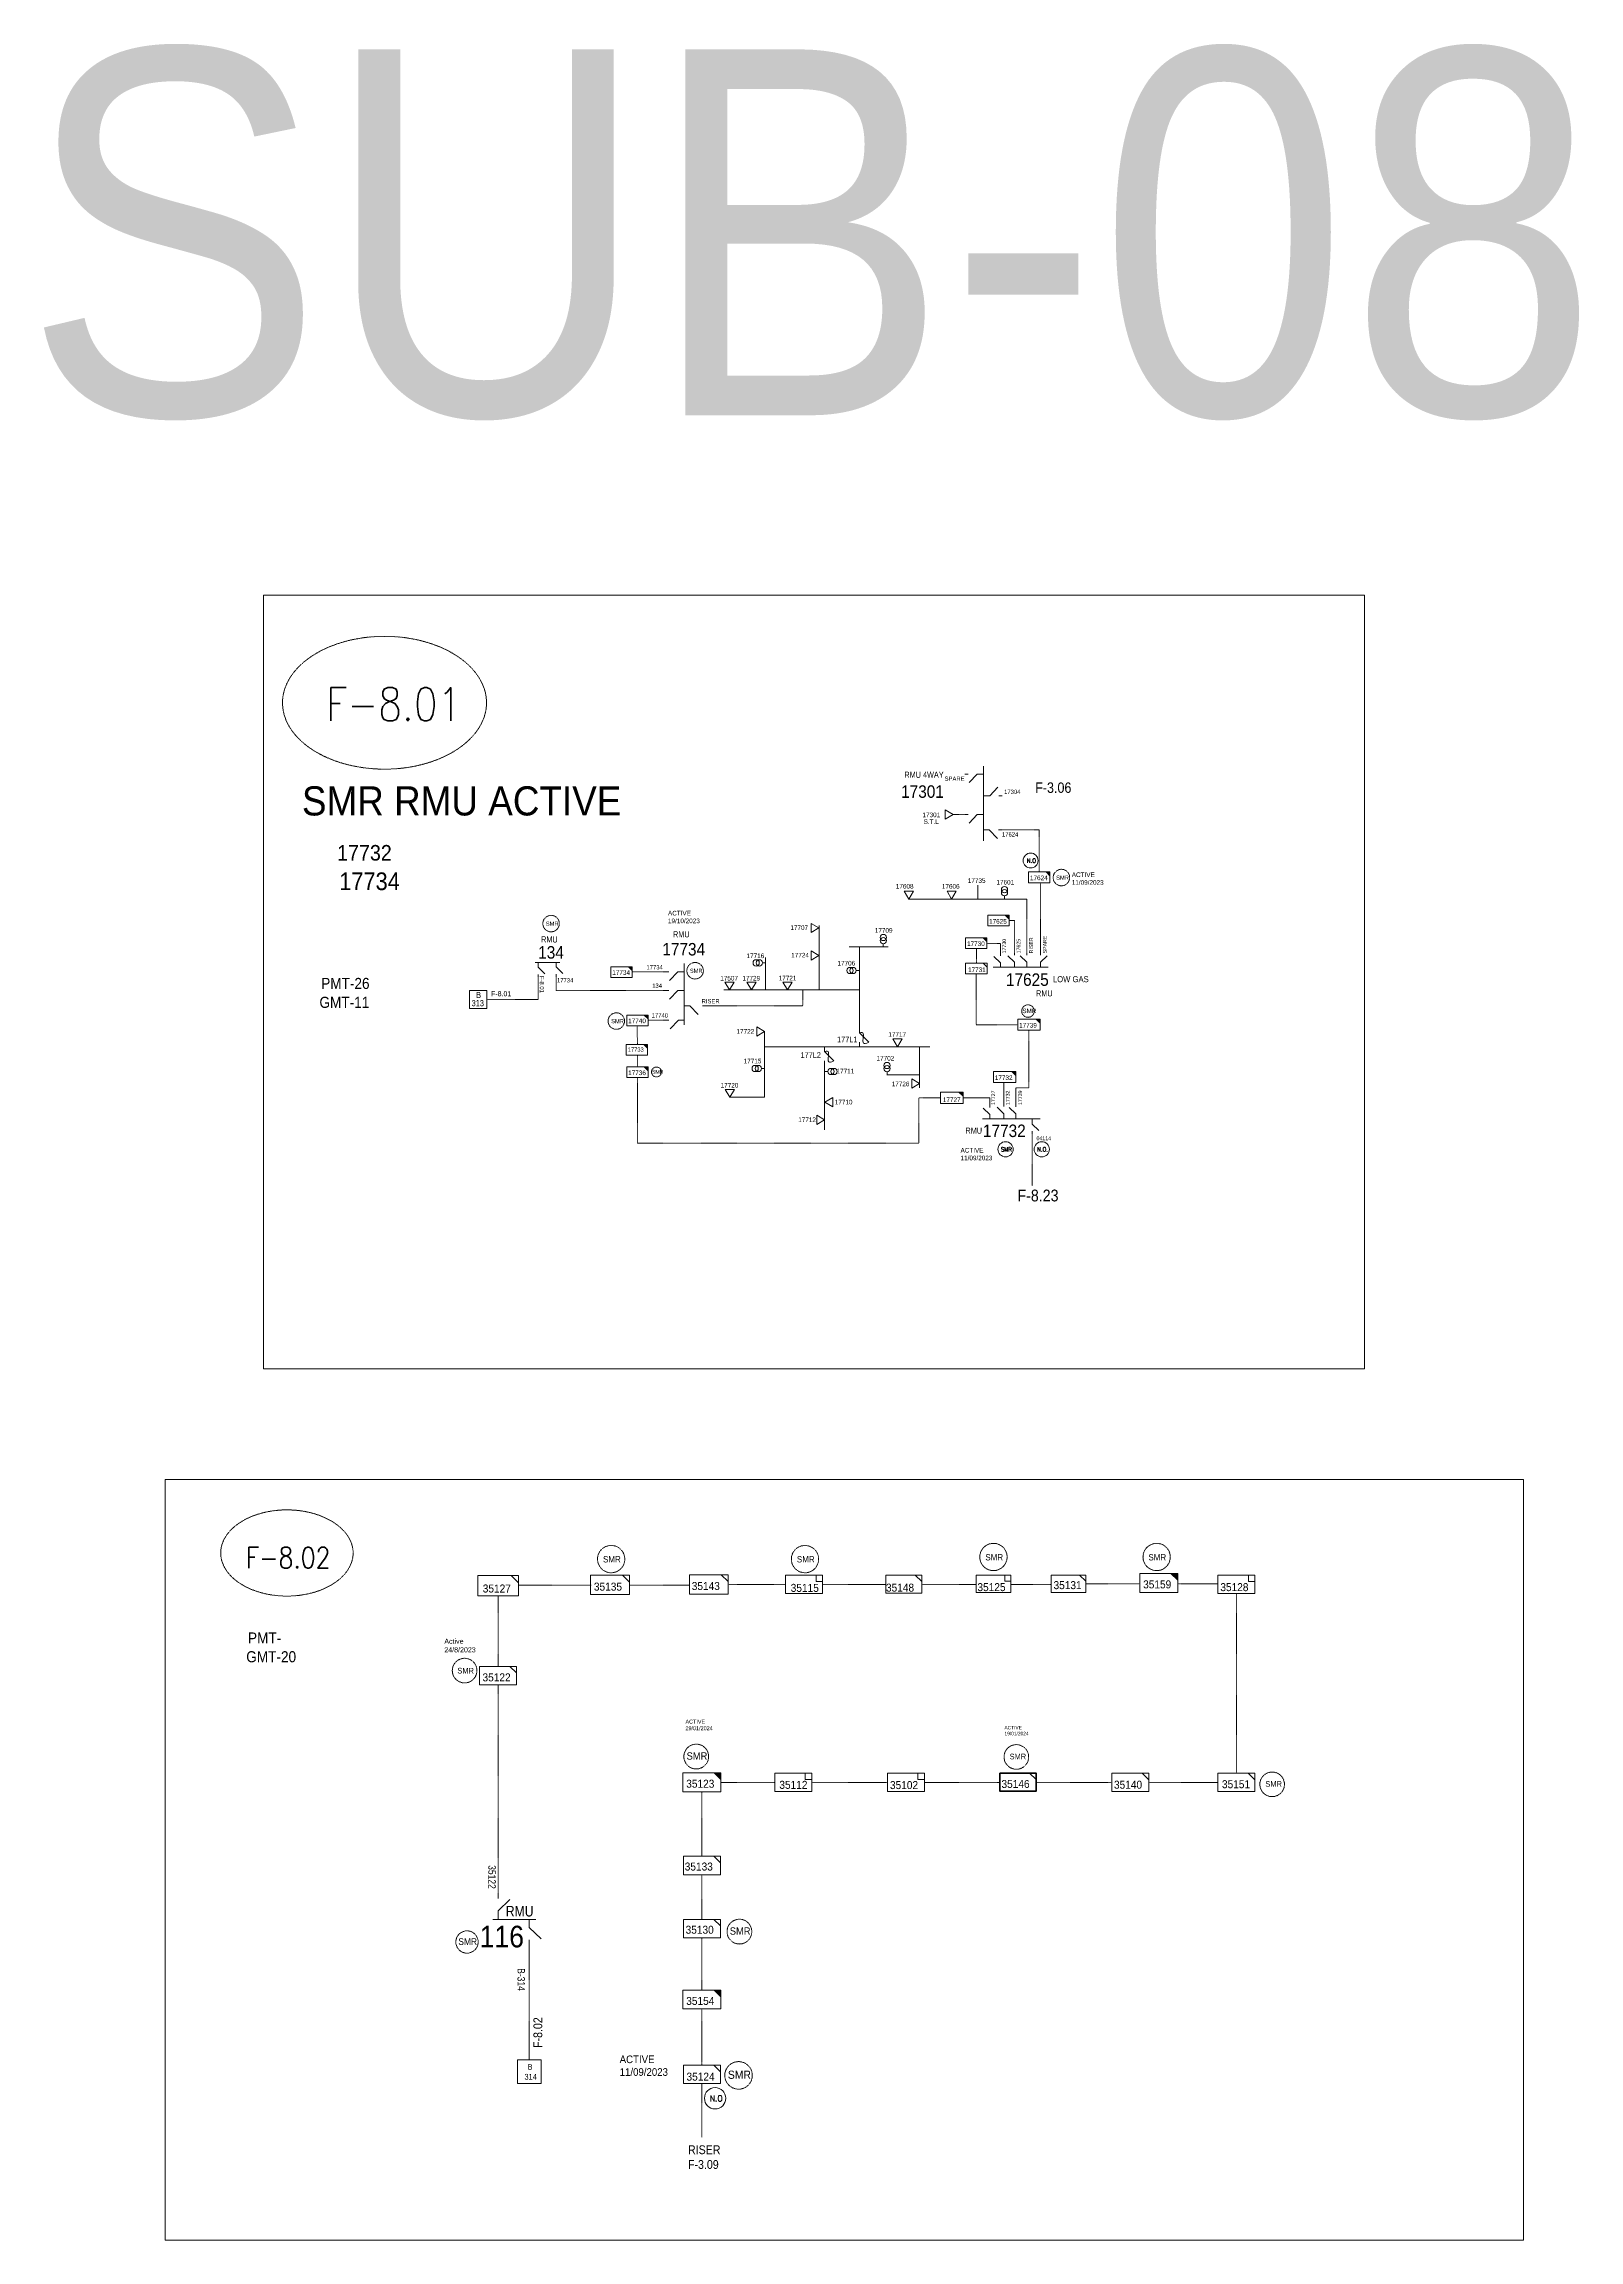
# Model space of a CAD drawing. Header units: metres. Extents: x 65984 to 144644, y -19036 to 23726.
# Drawn here: x 96011 to 97238, y 14225 to 15980 of the extents above; entities that cross this region are included whole.
import ezdxf
from ezdxf.enums import TextEntityAlignment as Align

# ---------------------------------------------------------------- set-up
doc = ezdxf.new("R2010")
doc.units = ezdxf.units.M
doc.header["$MEASUREMENT"] = 0
doc.linetypes.add('DGN Style 2', pattern=[0.023128, 0, -0.023128])
doc.linetypes.add('DGN Style 3', pattern=[0.013877, 0, -0.013877])
doc.layers.get('0').update_dxf_attribs({"color": 95, "lineweight": 40})
for name, color, linetype, lineweight in [('d_eos', 111, 'Continuous', 40), ('d_eos no', 121, 'Continuous', 40), ('d_fco', 5, 'Continuous', 40), ('d_fco text', 95, 'Continuous', 40), ('d_oh branch', 94, 'Continuous', 40), ('d_switch', 95, 'Continuous', 40), ('d_tf', 1, 'Continuous', 40), ('d_tf no', 6, 'Continuous', 40), ('d_tf_200', 1, 'Continuous', 40), ('d_ug cable', 95, 'Continuous', 40), ('FDR  1  05', 172, 'Continuous', 40), ('fedr no', 95, 'Continuous', 40), ('GRID STATION  04', 7, 'Continuous', 40), ('Level 37', 7, 'Continuous', 0), ('O H MAIN FEEDER', 4, 'Continuous', 100), ('SW N O', 114, 'Continuous', 30)]:
    doc.layers.add(name, color=color, linetype=linetype, lineweight=lineweight)
doc.styles.add('NASKHF', font='naskhf.shx', dxfattribs={"height": 8})
doc.styles.add('Style-Arial', font='arial.ttf')
doc.styles.add('Style-ENGINEERING', font='ENGINEERING.shx')
doc.styles.add('Style-msdefault', font='msdefault.shx')
doc.styles.add('Style-STANDARD', font='STANDARD.shx')

# ---------------------------------------------------------------- blocks, each defined once
blk = doc.blocks.new('TF_8')
at = {"color": 0, "linetype": 'ByBlock', "lineweight": -2}
blk.add_line((6.3, 4.95), (9.9, 1.35), dxfattribs=at)
blk.add_3dface([(-10.1, 4.95), (9.9, 4.95), (9.9, -5.05), (-10.1, -5.05)], dxfattribs=at)
blk = doc.blocks.new('exist.us-1000kva')
at = {"color": 0, "linetype": 'ByBlock', "lineweight": -2, "flags": 128}
blk.add_lwpolyline([(40, 12.9), (32.8, 20), (40, 20)], close=True, dxfattribs=at)
at = {"color": 0, "linetype": 'ByBlock', "lineweight": -2, "extrusion": (0, 0, -1)}
blk.add_solid([(-40, 12.9), (-32.8, 20), (-40, 20)], dxfattribs=at)
at = {"color": 0, "linetype": 'ByBlock', "lineweight": -2, "xscale": 2, "yscale": 2}
blk.add_blockref('TF_8', (20.2, 10.1), dxfattribs=at)
blk = doc.blocks.new('TFU_118')
at = {"layer": 'd_tf_200', "color": 94, "linetype": 'Continuous', "lineweight": 13}
blk.add_line((0, 10), (0, 0), dxfattribs=at)
at = {"layer": 'd_tf_200', "color": 94, "linetype": 'Continuous', "lineweight": 13, "extrusion": (0, 0, -1)}
for centre in [(0, 30), (0, 20)]:
    blk.add_circle(centre, 10, dxfattribs=at)
blk = doc.blocks.new('*U1012')
at = {"layer": 'd_fco', "color": 7, "linetype": 'Continuous', "lineweight": 13}
blk.add_line((-4.6, 4.2), (-10.1, 4.2), dxfattribs=at)
at = {"layer": 'd_fco', "color": 7, "linetype": 'Continuous', "lineweight": 13, "flags": 128}
blk.add_lwpolyline([(13, 4.2), (7.1, 4.2), (-4.4, -7.3)], dxfattribs=at)
at = {"layer": 'd_fco', "color": 7, "linetype": 'Continuous', "lineweight": 13}
blk.add_open_spline([(-4.4, -7.3), (-13, 7.7), (11.6, -7.7), (7.1, 4.2)], degree=3, dxfattribs=at)
blk = doc.blocks.new('TF3')
at = {"color": 0, "linetype": 'ByBlock', "lineweight": -2}
for p, q in [((11.3, 9), (18.3, 9)), ((18.3, 9), (18.3, 2))]:
    blk.add_line(p, q, dxfattribs=at)
at = {"color": 0, "linetype": 'ByBlock', "lineweight": -2, "flags": 128}
blk.add_lwpolyline([(18.3, 2), (11.3, 2), (11.3, 9)], dxfattribs=at)
at = {"color": 0, "linetype": 'ByBlock', "lineweight": -2}
blk.add_3dface([(-21.7, 9), (18.3, 9), (18.3, -11), (-21.7, -11)], dxfattribs=at)
blk = doc.blocks.new('*U1116')
at = {"layer": 'd_eos', "color": 2, "linetype": 'Continuous', "lineweight": 13, "ltscale": 0.542324}
for p, q in [((-10.9, 12), (-10.9, 14.8)), ((-10.9, 4.8), (-4.1, 11.4)), ((-10.9, 0.2), (-10.9, 4.8)), ((-13.9, -0.2), (10.9, -0.2)), ((7.1, -0.2), (7.1, -4.7)), ((7.1, -4.7), (13.9, -11.4)), ((7.1, -12), (7.1, -14.8))]:
    blk.add_line(p, q, dxfattribs=at)
at = {"layer": 'd_ug cable', "color": 2, "linetype": 'DGN Style 2', "lineweight": 13, "extrusion": (0, 0, -1), "flags": 128}
blk.add_lwpolyline([(-7.1, -14.8), (-7.1, -14.8)], close=True, dxfattribs=at)
blk = doc.blocks.new('TRA1_1005')
at = {"layer": 'd_tf', "color": 94, "linetype": 'Continuous', "lineweight": 13, "ltscale": 0.000236361, "extrusion": (0, 0, -1), "flags": 128}
blk.add_lwpolyline([(-10, -17), (0, 0), (10, -17)], close=True, dxfattribs=at)
blk = doc.blocks.new('TRA1_1004')
at = {"layer": 'd_tf', "color": 94, "linetype": 'Continuous', "lineweight": 13, "ltscale": 0.000236361, "xscale": 1.000046566207833, "yscale": 1.000046566207833, "zscale": 1.000046566207833, "rotation": 180}
blk.add_blockref('TRA1_1005', (0, 0), dxfattribs=at)
blk = doc.blocks.new('TRA1_1007')
at = {"layer": 'd_tf', "color": 94, "linetype": 'Continuous', "lineweight": 13, "ltscale": 0.000236265, "flags": 128}
blk.add_lwpolyline([(10, -17), (0, 0), (-10, -17)], close=True, dxfattribs=at)
blk = doc.blocks.new('TRA1_1006')
at = {"layer": 'd_tf', "color": 94, "linetype": 'Continuous', "lineweight": 13, "ltscale": 0.000236265, "xscale": 1.000046566207834, "yscale": 1.000046566207834, "zscale": 1.000046566207834, "rotation": 180}
blk.add_blockref('TRA1_1007', (0, 0), dxfattribs=at)
blk = doc.blocks.new('*U3738')
at = {"layer": 'SW N O', "color": 100, "lineweight": 13, "ltscale": 0.426762}
blk.add_circle((0, 0), 16.8, dxfattribs=at)
at = {"layer": 'SW N O', "color": 100, "lineweight": 13, "style": 'Style-STANDARD'}
blk.add_text('N.O.', height=9.6, dxfattribs=at).set_placement((1.7, -0.2), align=Align.MIDDLE_CENTER)
blk = doc.blocks.new('*U3739')
at = {"layer": 'SW N O', "color": 1, "lineweight": 13, "ltscale": 0.426762}
blk.add_circle((0, 0), 16.8, dxfattribs=at)
at = {"layer": 'SW N O', "color": 1, "lineweight": 13, "style": 'Style-STANDARD'}
blk.add_text('N.O', height=9.6, dxfattribs=at).set_placement((1.7, -0.2), align=Align.MIDDLE_CENTER)
blk = doc.blocks.new('*U3789')
at = {"layer": 'SW N O', "color": 2, "lineweight": 13, "ltscale": 0.426762}
blk.add_circle((0, 0), 16.8, dxfattribs=at)
at = {"layer": 'SW N O', "color": 240, "lineweight": 13, "style": 'Style-STANDARD'}
blk.add_text('SMR', height=9.6, dxfattribs=at).set_placement((1.7, -0.2), align=Align.MIDDLE_CENTER)
blk = doc.blocks.new('*U4166')
at = {"layer": 'SW N O', "color": 3, "lineweight": 13, "ltscale": 0.426762}
blk.add_circle((0, 0), 16.8, dxfattribs=at)
at = {"layer": 'SW N O', "color": 3, "lineweight": 13, "style": 'Style-STANDARD'}
blk.add_text('N.O', height=9.6, dxfattribs=at).set_placement((1.7, -0.2), align=Align.MIDDLE_CENTER)

msp = doc.modelspace()

# ---------------------------------------------------------------- linework, layer by layer
at = {"layer": 'd_eos', "color": 7, "linetype": 'Continuous', "lineweight": 13, "ltscale": 0.625574}
for p, q in [((96749.4, 15396.8), (96746.7, 15396.8)), ((96756.7, 15396.8), (96750.1, 15390)), ((96761.3, 15396.8), (96756.7, 15396.8)), ((96761.7, 15403), (96761.7, 15343.4)), ((96762, 15379.4), (96766.6, 15379.4)), ((96766.6, 15379.4), (96773.2, 15386.2)), ((96773.9, 15379.4), (96776.6, 15379.4)), ((96749.4, 15364.5), (96746.7, 15364.5)), ((96756.7, 15364.5), (96750.1, 15357.6)), ((96761.3, 15364.5), (96756.7, 15364.5)), ((96761.7, 15352.2), (96766.2, 15352.2)), ((96766.2, 15352.2), (96772.9, 15345.3)), ((96773.5, 15352.2), (96776.3, 15352.2))]:
    msp.add_line(p, q, dxfattribs=at)
at = {"layer": 'd_eos', "color": 7, "linetype": 'Continuous', "lineweight": 13, "ltscale": 0.413012}
for p, q in [((96775.3, 15251.5), (96775.3, 15253.7)), ((96796.2, 15252.1), (96796.2, 15254.2)), ((96775.3, 15245.9), (96770, 15251.1)), ((96775.3, 15242.4), (96775.3, 15245.9)), ((96796.2, 15246.4), (96790.9, 15251.6)), ((96796.2, 15242.9), (96796.2, 15246.4))]:
    msp.add_line(p, q, dxfattribs=at)
at = {"layer": 'd_eos', "color": 7, "linetype": 'Continuous', "lineweight": 13, "ltscale": 0.534681}
for p, q in [((96786.5, 15252.1), (96786.5, 15254.2)), ((96807.1, 15252.1), (96807.1, 15254.2)), ((96786.5, 15246.5), (96781.2, 15251.6)), ((96786.5, 15243), (96786.5, 15246.5)), ((96807.1, 15246.5), (96812.4, 15251.6)), ((96807.1, 15243), (96807.1, 15246.5))]:
    msp.add_line(p, q, dxfattribs=at)
at = {"layer": 'd_eos', "color": 2, "linetype": 'Continuous', "lineweight": 13, "ltscale": 0.542324}
for p, q in [((96403.3, 15246.3), (96423.2, 15246.3)), ((96405.7, 15246.1), (96405.7, 15242.4)), ((96405.7, 15242.4), (96411.2, 15237.1)), ((96420.2, 15246.3), (96420.2, 15242.7)), ((96420.2, 15242.7), (96425.6, 15237.4))]:
    msp.add_line(p, q, dxfattribs=at)
at = {"layer": 'd_eos', "color": 7, "linetype": 'Continuous', "lineweight": 13, "ltscale": 0.542324}
for p, q in [((96405.7, 15236.6), (96405.7, 15234.4)), ((96420.2, 15236.9), (96420.2, 15234.6))]:
    msp.add_line(p, q, dxfattribs=at)
at = {"layer": 'd_eos', "color": 94, "linetype": 'Continuous', "lineweight": 13, "ltscale": 0.625574}
for p, q in [((96510.2, 15238.8), (96507.4, 15238.8)), ((96510.2, 15223.9), (96507.4, 15223.9)), ((96510.2, 15200), (96507.4, 15200))]:
    msp.add_line(p, q, dxfattribs=at)
at = {"layer": 'd_eos', "color": 121, "linetype": 'Continuous', "lineweight": 13, "ltscale": 0.625574}
for p, q in [((96517.5, 15238.8), (96510.8, 15231.9)), ((96522, 15238.8), (96517.5, 15238.8)), ((96522.4, 15245.4), (96522.4, 15196.3)), ((96517.5, 15223.9), (96510.8, 15217)), ((96522, 15223.9), (96517.5, 15223.9)), ((96517.8, 15200.1), (96511.2, 15193.2)), ((96522.4, 15200.1), (96517.8, 15200.1)), ((96522.4, 15211.6), (96527, 15211.6)), ((96527, 15211.6), (96533.6, 15204.7))]:
    msp.add_line(p, q, dxfattribs=at)
at = {"layer": 'd_eos', "color": 7, "linetype": 'Continuous', "lineweight": 13, "ltscale": 0.460401}
msp.add_line((96769.5, 15242.4), (96813.4, 15242.4), dxfattribs=at)
at = {"layer": 'd_eos', "color": 2, "linetype": 'Continuous', "lineweight": 13, "ltscale": 0.413012}
for p, q in [((96766.6, 15124.8), (96761.3, 15129.9)), ((96766.6, 15130.4), (96766.6, 15132.5)), ((96787.5, 15125.3), (96782.2, 15130.4)), ((96787.5, 15130.9), (96787.5, 15133)), ((96766.6, 15121.2), (96766.6, 15124.8)), ((96787.5, 15121.7), (96787.5, 15125.3))]:
    msp.add_line(p, q, dxfattribs=at)
at = {"layer": 'd_eos', "color": 2, "linetype": 'Continuous', "lineweight": 13, "ltscale": 0.534681}
for p, q in [((96777.9, 15125.3), (96772.6, 15130.5)), ((96777.9, 15131), (96777.9, 15133.1)), ((96777.9, 15121.8), (96777.9, 15125.3)), ((96800.6, 15120.7), (96800.6, 15117.1)), ((96800.6, 15117.1), (96805.9, 15112)), ((96800.6, 15111.5), (96800.6, 15109.4))]:
    msp.add_line(p, q, dxfattribs=at)
at = {"layer": 'd_eos', "color": 2, "linetype": 'Continuous', "lineweight": 13, "ltscale": 0.460401}
msp.add_line((96760.9, 15121.2), (96806.8, 15121.2), dxfattribs=at)
at = {"layer": 'd_fco text', "color": 94, "linetype": 'Continuous', "lineweight": 13}
msp.add_line((96718.8, 15178.9), (96586.7, 15178.9), dxfattribs=at)
at = {"layer": 'd_oh branch', "color": 94, "linetype": 'Continuous', "lineweight": 13}
for p, q in [((96701.8, 15296.9), (96796.2, 15296.9)), ((96630.3, 15224.3), (96630.3, 15275.9)), ((96654.4, 15258.7), (96685.4, 15258.7)), ((96662.5, 15191.5), (96662.5, 15258.7)), ((96587.5, 15224.3), (96587.5, 15250.2)), ((96554.1, 15224.3), (96662.5, 15224.3)), ((96586.7, 15138.5), (96586.7, 15191)), ((96634.7, 15112.5), (96634.7, 15167.6)), ((96710.6, 15146.1), (96710.6, 15178.9)), ((96710.6, 15156.3), (96684.5, 15156.3)), ((96586.7, 15138.5), (96558.9, 15138.5))]:
    msp.add_line(p, q, dxfattribs=at)
at = {"layer": 'd_ug cable', "color": 94, "linetype": 'DGN Style 3', "lineweight": 13}
for p, q in [((96746.7, 15364.5), (96737.4, 15364.5)), ((96796.2, 15254.2), (96796.2, 15296.9)), ((96756.1, 15245.7), (96756.1, 15257.4)), ((96507.4, 15238.8), (96481, 15238.8)), ((96507.4, 15223.9), (96493.6, 15223.9)), ((96617.3, 15211.6), (96617.3, 15224.4)), ((96507.4, 15200), (96493.6, 15200)), ((96537, 15211.6), (96617.3, 15211.6)), ((96484.9, 15195.7), (96485.1, 15180.8)), ((96485.3, 15162.7), (96485.1, 15172.2)), ((96777.9, 15133.1), (96777.9, 15150.3))]:
    msp.add_line(p, q, dxfattribs=at)
at = {"layer": 'd_ug cable', "color": 214, "linetype": 'DGN Style 3', "lineweight": 13}
msp.add_line((96633, 14749.2), (96683.7, 14749.2), dxfattribs=at)
at = {"layer": 'd_ug cable', "color": 6, "linetype": 'DGN Style 3', "lineweight": 13}
for p, q in [((96712.3, 14749.2), (96755.9, 14749.2)), ((96783.6, 14749.2), (96815.7, 14749.2)), ((96843.4, 14749.7), (96886.7, 14749.7)), ((96916.9, 14749.7), (96949, 14749.7)), ((96373.8, 14683.7), (96373.8, 14740.1)), ((96963.8, 14598.4), (96963.8, 14741.9)), ((96594.9, 14591), (96551.8, 14591)), ((96624.4, 14591), (96684.9, 14591)), ((96714.4, 14591), (96774.9, 14591)), ((96803.8, 14591), (96864.2, 14591)), ((96893.7, 14591), (96949, 14591)), ((96536.6, 14531.9), (96536.6, 14583.5)), ((96536.6, 14517.2), (96536.6, 14481.5)), ((96536.6, 14466.8), (96536.6, 14425)), ((96398.7, 14369.2), (96398.7, 14461.2)), ((96536.6, 14409.9), (96536.6, 14365))]:
    msp.add_line(p, q, dxfattribs=at)
at = {"layer": 'd_ug cable', "color": 94, "linetype": 'DGN Style 3', "lineweight": 13, "flags": 128}
for points in [[(96776.3, 15352.2), (96806.2, 15352.2), (96806.2, 15318.5)], [(96757.1, 15307.9), (96757.1, 15296.9)], [(96807.1, 15310), (96807.1, 15254.2)], [(96786.5, 15254.2), (96786.5, 15279.8), (96782.1, 15279.8)], [(96764.4, 15261.5), (96775.3, 15261.5), (96775.3, 15253.7)], [(96755.9, 15237.1), (96755.9, 15196.5), (96789.1, 15196.5)], [(96798, 15192.1), (96798, 15146.1), (96787.5, 15146.1), (96787.5, 15133)], [(96485.1, 15154.2), (96485.1, 15101.7), (96710.1, 15101.7), (96710.1, 15138.1), (96727.3, 15138.1)], [(96766.6, 15132.5), (96766.6, 15138.1), (96745.3, 15138.1)], [(96800.6, 15109.4), (96800.6, 15067.6)]]:
    msp.add_lwpolyline(points, dxfattribs=at)
at = {"layer": 'd_ug cable', "color": 94, "linetype": 'DGN Style 2', "lineweight": 13, "flags": 128}
for points in [[(96420.2, 15234.6), (96420.2, 15223.9), (96500.5, 15223.9)], [(96364.7, 15216.5), (96405.7, 15216.5), (96405.7, 15234.4)]]:
    msp.add_lwpolyline(points, dxfattribs=at)
msp.add_lwpolyline([(96420.2, 15234.6), (96420.2, 15234.6)], close=True, dxfattribs=at)
at = {"layer": 'd_ug cable', "color": 6, "linetype": 'DGN Style 3', "lineweight": 13, "flags": 128}
for points in [[(96448, 14748.6), (96390.1, 14748.6)], [(96526.8, 14748.6), (96479, 14748.6)], [(96557.5, 14749.2), (96603.5, 14749.2)], [(96373.8, 14502.1), (96373.8, 14669)]]:
    msp.add_lwpolyline(points, dxfattribs=at)
at = {"layer": 'd_ug cable', "color": 5, "linetype": 'DGN Style 3', "lineweight": 13, "flags": 128}
msp.add_lwpolyline([(96536.6, 14307.3), (96536.6, 14350.2)], dxfattribs=at)
at = {"layer": 'd_ug cable', "color": 2, "linetype": 'DGN Style 3', "lineweight": 13}
for centre, radius in [((96823.9, 15314.1), 6.59), ((96416.1, 15277.3), 6.59), ((96531.2, 15239.6), 6.59), ((96468.2, 15199.4), 6.59), ((96500.3, 15158.7), 3.96), ((96464.1, 14769.4), 10.9), ((96619, 14769.4), 10.9), ((96769.6, 14771.1), 10.9), ((96900, 14771.1), 10.9), ((96347, 14680.3), 9.83), ((96532.1, 14611.6), 9.9), ((96787.9, 14611.3), 9.83), ((96992.3, 14589.4), 9.83), ((96566.6, 14471.7), 9.9), ((96348.9, 14463.4), 8.91), ((96565.9, 14356.8), 11)]:
    msp.add_circle(centre, radius, dxfattribs=at)
at = {"layer": 'd_ug cable', "color": 1, "linetype": 'DGN Style 3', "lineweight": 13}
msp.add_circle((96797.2, 15207.4), 5.02, dxfattribs=at)
at = {"layer": 'fedr no', "color": 82, "linetype": 'DGN Style 3', "lineweight": 13, "true_color": 0x1dc70e}
for centre, major_axis in [((96283, 15453.8), (81.5, 0)), ((96205, 14774.3), (52.9, 0))]:
    msp.add_ellipse(centre, major_axis=major_axis, ratio=0.651175, dxfattribs=at)
at = {"layer": 'GRID STATION  04', "color": 94, "linetype": 'Continuous', "lineweight": 13, "ltscale": 0.437972, "flags": 128}
msp.add_lwpolyline([(96351, 15223.9), (96364.7, 15223.9), (96364.7, 15209.4), (96351, 15209.4)], close=True, dxfattribs=at)
at = {"layer": 'GRID STATION  04', "color": 6, "linetype": 'Continuous', "lineweight": 13, "ltscale": 0.756816, "flags": 128}
msp.add_lwpolyline([(96408.1, 14369.2), (96408.1, 14350.3), (96389.2, 14350.3), (96389.2, 14369.2)], close=True, dxfattribs=at)
at = {"layer": 'O H MAIN FEEDER', "color": 140, "linetype": 'Continuous', "lineweight": 13, "flags": 128}
for points in [[(96186.2, 15539.9), (97066.1, 15539.9), (97066.1, 14921.4), (96186.2, 14921.4)], [(96107.7, 14833.1), (97193.1, 14833.1), (97193.1, 14225.2), (96107.7, 14225.2)]]:
    msp.add_lwpolyline(points, close=True, dxfattribs=at)

# ---------------------------------------------------------------- block references
at = {"layer": 'd_eos', "color": 2, "linetype": 'Continuous', "lineweight": 13, "ltscale": 0.937135, "xscale": 1.383060177592115, "yscale": 1.383060177592115, "zscale": 1.383060177592115}
msp.add_blockref('*U1116', (96388.9, 14481.6), dxfattribs=at)
at = {"layer": 'd_fco', "color": 7, "linetype": 'Continuous', "lineweight": 13, "xscale": 0.643435356248278, "yscale": 0.643435356248278, "zscale": 0.643435356248278, "rotation": 90.0000000006002}
for p in [(96665.2, 15185.4), (96637.4, 15170.5)]:
    msp.add_blockref('*U1012', p, dxfattribs=at)
at = {"layer": 'd_tf', "color": 94, "linetype": 'Continuous', "lineweight": 13, "ltscale": 0.000236361, "extrusion": (0, 0, -1), "xscale": 0.37, "yscale": 0.37, "zscale": 0.37}
for p, rotation in [((-96737.4, 15364.5), 269.9999999999999), ((-96736.2, 15296.9), 359.9999999999999), ((-96586.7, 15191), 269.9999999999999), ((-96692.9, 15178.9), 359.9999999999999)]:
    msp.add_blockref('TRA1_1004', p, dxfattribs=dict(at, rotation=rotation))
at = {"layer": 'd_tf', "color": 94, "linetype": 'Continuous', "lineweight": 13, "ltscale": 0.000236361, "xscale": 0.37, "yscale": 0.37, "zscale": 0.37}
for p, rotation in [((96701.9, 15296.9), 359.9999999999999), ((96558.6, 15224.3), 359.9999999999999), ((96576.3, 15224.3), 359.9999999999999), ((96605, 15224.3), 359.9999999999999), ((96710.6, 15149.4), 89.99999999999997), ((96558.9, 15138.5), 359.9999999999999), ((96634.9, 15134.5), 270), ((96634.7, 15120.5), 90)]:
    msp.add_blockref('TRA1_1004', p, dxfattribs=dict(at, rotation=rotation))
at = {"layer": 'd_tf', "color": 94, "linetype": 'Continuous', "lineweight": 13, "ltscale": 0.000236265, "xscale": 0.37, "yscale": 0.37, "zscale": 0.37, "rotation": 89.99999999999997}
for p in [(96630.1, 15273.8), (96630.1, 15251.7)]:
    msp.add_blockref('TRA1_1006', p, dxfattribs=at)
at = {"layer": 'd_tf no', "color": 6, "linetype": 'Continuous', "lineweight": 13, "xscale": 1.432638442226347, "yscale": 1.432638442226347, "zscale": 0.7374451967825552, "rotation": 359.9999999999999}
msp.add_blockref('TF_8', (96698.1, 14749.5), dxfattribs=at)
at = {"layer": 'd_tf no', "color": 121, "linetype": 'Continuous', "lineweight": 40, "xscale": 1.445392585693807, "yscale": 1.445392585693807, "zscale": 0.7226962928469034, "rotation": 359.9999999999999}
msp.add_blockref('TF_8', (96789.4, 14591.2), dxfattribs=at)
at = {"layer": 'd_tf_200', "color": 94, "linetype": 'Continuous', "lineweight": 13, "extrusion": (0, 0, -1), "xscale": 0.25, "yscale": 0.25, "zscale": 0.25}
for p, rotation in [((-96778.4, 15297), 359.9999999999999), ((-96681.6, 15258.7), 359.9999999999999), ((-96684.6, 15156.4), 359.9999999999999), ((-96634.7, 15159.1), 89.99999999999993)]:
    msp.add_blockref('TFU_118', p, dxfattribs=dict(at, rotation=rotation))
at = {"layer": 'd_tf_200', "color": 94, "linetype": 'Continuous', "lineweight": 13, "xscale": 0.25, "yscale": 0.25, "zscale": 0.25}
for p, rotation in [((96587.5, 15245.9), 89.9999999999999), ((96662.4, 15239.8), 89.9999999999999), ((96586.7, 15161.5), 89.99999999999991)]:
    msp.add_blockref('TFU_118', p, dxfattribs=dict(at, rotation=rotation))
at = {"layer": 'FDR  1  05', "color": 2, "linetype": 'Continuous', "lineweight": 13, "rotation": 359.9999999999999}
for name, p, xscale, yscale, zscale in [('exist.us-1000kva', (96797.7, 15310), 0.4267622666565712, 0.4267622666565712, 0.4267622666565712), ('exist.us-1000kva', (96476.6, 15195.7), 0.4267622666565712, 0.4267622666565712, 0.4267622666565712), ('exist.us-1000kva', (96789.1, 15192.1), 0.4448865357551899, 0.4448865357551899, 0.4267622666565712), ('exist.us-1000kva', (96476.6, 15154.2), 0.4267622666565712, 0.4267622666565712, 0.4267622666565712), ('TF_8', (96463.4, 14749), 1.551891664791816, 1.551891664791816, 0.7374451967825552), ('TF3', (96619.5, 14750), 0.7372564108121783, 0.7372564108121783, 0.2247732959793224), ('TF3', (96770.9, 14750.4), 0.6911999999999999, 0.6911999999999999, 0.2247732959793224), ('exist.us-1000kva', (96886.6, 14742.8), 0.756008075777676, 0.756008075777676, 0.7374451967825552), ('TF_8', (96373.9, 14676.4), 1.47489039356511, 1.47489039356511, 0.7374451967825552), ('exist.us-1000kva', (96521.5, 14583.5), 0.756008075777676, 0.756008075777676, 0.7374451967825552), ('TF_8', (96963.9, 14591.1), 1.47489039356511, 1.47489039356511, 0.7374451967825552), ('TF_8', (96536.8, 14474.2), 1.47489039356511, 1.47489039356511, 0.7374451967825552)]:
    msp.add_blockref(name, p, dxfattribs=dict(at, xscale=xscale, yscale=yscale, zscale=zscale))
at = {"layer": 'FDR  1  05', "color": 94, "linetype": 'Continuous', "lineweight": 13, "rotation": 359.9999999999999}
for name, p, xscale, yscale, zscale in [('exist.us-1000kva', (96765, 15275.5), 0.4267622666565712, 0.4267622666565712, 0.4267622666565712), ('exist.us-1000kva', (96747.3, 15257.4), 0.4267622666565712, 0.4267622666565712, 0.4267622666565712), ('exist.us-1000kva', (96463.9, 15234.3), 0.4267622666565712, 0.4267622666565712, 0.4267622666565712), ('TF_8', (96756, 15241.4), 0.8535245333131425, 0.8535245333131425, 0.4267622666565712), ('exist.us-1000kva', (96476.1, 15172.2), 0.4285482515243021, 0.4285482515243021, 0.3840860399909141), ('exist.us-1000kva', (96769.7, 15150.3), 0.4448865357551899, 0.4448865357551899, 0.4267622666565712), ('exist.us-1000kva', (96727.3, 15133.6), 0.4492007294365364, 0.4492007294365364, 0.4267622666565712)]:
    msp.add_blockref(name, p, dxfattribs=dict(at, xscale=xscale, yscale=yscale, zscale=zscale))
at = {"layer": 'FDR  1  05', "color": 6, "linetype": 'Continuous', "lineweight": 13, "rotation": 359.9999999999999}
for name, p, xscale, yscale, zscale in [('TF_8', (96374, 14748.3), 1.6258628214691, 1.6258628214691, 0.7374451967825552), ('TF_8', (96542.2, 14749.3), 1.54369189644742, 1.54369189644742, 0.7374451967825552), ('TF_8', (96829.7, 14749.8), 1.3824, 1.3824, 0.7374451967825552), ('TF3', (96965, 14750), 0.7372564108121783, 0.7372564108121783, 0.2247732959793224), ('TF3', (96610.9, 14591.8), 0.7372564108121783, 0.7372564108121783, 0.2247732959793224), ('TF3', (96700.9, 14591.8), 0.7372564108121783, 0.7372564108121783, 0.2247732959793224), ('TF_8', (96879.1, 14591.1), 1.47489039356511, 1.47489039356511, 0.7374451967825552), ('TF_8', (96536.8, 14524.6), 1.472457096159042, 1.472457096159042, 0.7026798980574759), ('exist.us-1000kva', (96521.5, 14409.9), 0.756008075777676, 0.756008075777676, 0.7374451967825552)]:
    msp.add_blockref(name, p, dxfattribs=dict(at, xscale=xscale, yscale=yscale, zscale=zscale))
at = {"layer": 'FDR  1  05', "color": 51, "linetype": 'Continuous', "lineweight": 13, "xscale": 1.47489039356511, "yscale": 1.47489039356511, "zscale": 0.7374451967825552, "rotation": 359.9999999999999}
msp.add_blockref('TF_8', (96536.8, 14357.7), dxfattribs=at)
at = {"layer": 'SW N O', "color": 1, "lineweight": 13, "xscale": 0.3544639544615939, "yscale": 0.3544639544615939, "zscale": 0.3544639544615939}
msp.add_blockref('*U3739', (96799.3, 15327.7), dxfattribs=at)
at = {"layer": 'SW N O', "color": 240, "lineweight": 13, "xscale": 0.3619767159239049, "yscale": 0.3619767159239049, "zscale": 0.3619767159239049}
msp.add_blockref('*U3789', (96779.3, 15096.9), dxfattribs=at)
at = {"layer": 'SW N O', "color": 100, "lineweight": 13, "xscale": 0.3619767159239049, "yscale": 0.3619767159239049, "zscale": 0.3619767159239049}
msp.add_blockref('*U3738', (96808.2, 15096.9), dxfattribs=at)
at = {"layer": 'SW N O', "color": 3, "lineweight": 13, "xscale": 0.507404334782286, "yscale": 0.507404334782286, "zscale": 0.507404334782286}
msp.add_blockref('*U4166', (96547.2, 14338.5), dxfattribs=at)

# ---------------------------------------------------------------- texts
at = {"layer": 'd_eos no', "color": 7, "linetype": 'Continuous', "lineweight": 13, "style": 'Style-Arial', "width": 0.88}
for s, height, p in [('SUB-08', 292.44, (95994.5, 15976)), ('17301', 10, (96695.8, 15387.8)), ('17625', 10, (96779.6, 15237.5)), ('GMT-11', 8.84, (96231, 15218.8)), ('PMT-26', 8.84, (96232.4, 15233.9)), ('PMT-', 8.84, (96173.9, 14710.8)), ('GMT-20', 8.84, (96172.5, 14695.8))]:
    msp.add_text(s, height=height, dxfattribs=at).set_placement(p, align=Align.TOP_LEFT)
at = {"layer": 'd_eos no', "color": 121, "linetype": 'Continuous', "lineweight": 13, "style": 'Style-Arial', "width": 0.88}
for s, height, p in [('17734', 14.16, (96246.8, 15318.2)), ('17734', 10, (96505, 15261.8)), ('17732', 10, (96761.2, 15116.7))]:
    msp.add_text(s, height=height, dxfattribs=at).set_placement(p, align=Align.TOP_LEFT)
at = {"layer": 'd_eos no', "color": 2, "linetype": 'Continuous', "lineweight": 13, "style": 'Style-Arial', "width": 0.88}
msp.add_text('134', height=10, dxfattribs=at).set_placement((96405.8, 15249.3))
at = {"layer": 'd_eos no', "color": 2, "linetype": 'Continuous', "lineweight": 13, "ltscale": 1.728, "style": 'Style-Arial', "width": 0.88}
msp.add_text('116', height=17.28, dxfattribs=at).set_placement((96359, 14459.1))
at = {"layer": 'd_fco text', "color": 7, "linetype": 'Continuous', "lineweight": 13, "style": 'Style-msdefault', "width": 0.916667}
for s, p in [('177L1', (96660.9, 15182.4)), ('177L2', (96631.7, 15169.9))]:
    msp.add_text(s, height=4.62, dxfattribs=at).set_placement(p, align=Align.RIGHT)
at = {"layer": 'd_switch', "color": 7, "linetype": 'Continuous', "lineweight": 13, "style": 'Style-ENGINEERING', "width": 0.857143}
for s, p in [('SPARE', (96746.5, 15391.4)), ('17304', (96791.2, 15380.9))]:
    msp.add_text(s, height=3.43, dxfattribs=at).set_placement(p, align=Align.RIGHT)
at = {"layer": 'd_switch', "color": 2, "linetype": 'Continuous', "lineweight": 13, "style": 'Style-msdefault', "width": 0.9}
for s, height, p in [('F-3.06', 8.33, (96831.9, 15390.1)), ('F-8.23', 9.44, (96821.6, 15064.7))]:
    msp.add_text(s, height=height, rotation=360, dxfattribs=at).set_placement(p, align=Align.TOP_RIGHT)
at = {"layer": 'd_switch', "color": 7, "linetype": 'Continuous', "lineweight": 13, "style": 'Style-ENGINEERING', "width": 0.857143}
msp.add_text('17624', height=3.43, dxfattribs=at).set_placement((96776.4, 15350.3), align=Align.TOP_LEFT)
for s, p in [('17730', (96776.6, 15253.5)), ('17625', (96788.1, 15253.5)), ('RISER', (96798.1, 15253.5)), ('SPARE', (96809.2, 15253.5)), ('17727', (96767.9, 15132.3)), ('17732', (96779.5, 15132.3)), ('17739', (96789.4, 15132.3))]:
    msp.add_text(s, height=3.04, rotation=90, dxfattribs=at).set_placement(p, align=Align.TOP_LEFT)
at = {"layer": 'd_switch', "color": 7, "linetype": 'Continuous', "lineweight": 13, "style": 'Style-msdefault', "width": 0.9}
msp.add_text('F-8.01', height=4.08, rotation=360, dxfattribs=at).set_placement((96384.3, 15223.3), align=Align.TOP_RIGHT)
at = {"layer": 'd_switch', "color": 7, "linetype": 'Continuous', "lineweight": 13, "style": 'Style-ENGINEERING', "width": 0.857143}
msp.add_text('04114', height=3.04, dxfattribs=at).set_placement((96815.6, 15107.2), align=Align.TOP_RIGHT)
at = {"layer": 'd_switch', "color": 2, "linetype": 'Continuous', "lineweight": 13, "style": 'Style-msdefault', "width": 0.9}
msp.add_text('F-8.02', height=7.06, rotation=90, dxfattribs=at).set_placement((96402, 14378.7), align=Align.TOP_LEFT)
at = {"layer": 'd_switch', "color": 2, "linetype": 'Continuous', "lineweight": 13, "insert": (96525.5, 14300.9), "char_height": 7.059, "attachment_point": 1, "style": 'NASKHF'}
msp.add_mtext('\\Fmsdefault;\\H1x;\\W0.9;RISER\\PF-3.09', dxfattribs=at)
at = {"layer": 'd_tf no', "color": 94, "linetype": 'Continuous', "lineweight": 13, "style": 'Style-msdefault', "width": 0.945946}
for s, height, p in [('17301', 3.7, (96712.9, 15366)), ('S.T.L', 3.7, (96713.8, 15360.6)), ('17608', 3.7, (96691.6, 15309)), ('17735', 3.7, (96749.1, 15313.5)), ('17707', 3.7, (96607.3, 15275.9)), ('17625', 3.7, (96766.1, 15280.9)), ('17716', 3.7, (96572.3, 15253.4)), ('17724', 3.7, (96608, 15253.9)), ('17730', 3.7, (96748.5, 15263.1)), ('17734', 3.7, (96465, 15240)), ('17507', 3.7, (96551.3, 15235.5)), ('17729', 3.7, (96569, 15235.5)), ('17706', 3.7, (96645, 15247.5)), ('17731', 3.7, (96749.3, 15242.3)), ('17722', 3.7, (96564.3, 15193)), ('17733', 3.33, (96477.4, 15178.3)), ('17715', 3.7, (96570, 15169.3)), ('17720', 3.7, (96551.6, 15149.9)), ('17726', 3.7, (96688.3, 15151)), ('17732', 3.7, (96770.7, 15156)), ('17710', 3.7, (96642.8, 15136.5)), ('17727', 3.7, (96729.2, 15138.4)), ('17712', 3.7, (96613.6, 15122.4))]:
    msp.add_text(s, height=height, dxfattribs=at).set_placement(p, align=Align.TOP_LEFT)
at = {"layer": 'd_tf no', "color": 121, "linetype": 'Continuous', "lineweight": 13, "style": 'Style-msdefault', "width": 0.945946}
msp.add_text('17732', height=12.43, dxfattribs=at).set_placement((96245.1, 15340.1), align=Align.TOP_LEFT)
at = {"layer": 'd_tf no', "color": 94, "linetype": 'Continuous', "lineweight": 13, "style": 'Style-msdefault', "width": 0.945946}
for s, p in [('17606', (96728.4, 15305.2)), ('17601', (96772, 15308.5)), ('17709', (96674.8, 15270)), ('17721', (96598, 15231.9)), ('17717', (96685.6, 15186.8)), ('17702', (96676.2, 15167.8))]:
    msp.add_text(s, height=3.7, dxfattribs=at).set_placement(p)
at = {"layer": 'd_tf no', "color": 111, "linetype": 'Continuous', "lineweight": 13, "style": 'Style-msdefault', "width": 0.945946}
msp.add_text('17624', height=3.7, dxfattribs=at).set_placement((96798.8, 15315.7), align=Align.TOP_LEFT)
at = {"layer": 'd_tf no', "color": 1, "linetype": 'Continuous', "lineweight": 40, "style": 'Style-msdefault', "width": 0.945946}
for s, height, p in [('SMR', 3.33, (96819.7, 15315.7)), ('SMR', 3.33, (96411.9, 15278.9)), ('SMR', 3.33, (96527, 15241.2)), ('LOW GAS', 4.85, (96817.1, 15235.3)), ('SMR', 3.33, (96464.1, 15201)), ('SMR', 3, (96496.7, 15160.4))]:
    msp.add_text(s, height=height, dxfattribs=at).set_placement(p, align=Align.TOP_LEFT)
at = {"layer": 'd_tf no', "color": 2, "linetype": 'Continuous', "lineweight": 13, "style": 'Style-msdefault', "width": 0.945946}
for s, height, p in [('17740', 3.7, (96477.7, 15201.4)), ('17739', 3.7, (96790.1, 15197.9)), ('17736', 3.7, (96477.7, 15159.9)), ('35135', 6.39, (96450.3, 14750.6)), ('35115', 6.39, (96607.6, 14749.6)), ('35125', 6.39, (96756.8, 14750.2)), ('35159', 6.39, (96889.2, 14752.4)), ('35122', 6.39, (96361.3, 14678.1)), ('35151', 6.39, (96952.2, 14592.7)), ('35130', 6.39, (96523.6, 14476.4))]:
    msp.add_text(s, height=height, dxfattribs=at).set_placement(p, align=Align.TOP_LEFT)
at = {"layer": 'd_tf no', "color": 94, "linetype": 'Continuous', "lineweight": 13, "style": 'Style-msdefault', "width": 0.945946}
msp.add_text('17711', height=3.7, dxfattribs=at).set_placement((96658.4, 15161.3), align=Align.TOP_RIGHT)
at = {"layer": 'd_tf no', "color": 6, "linetype": 'Continuous', "lineweight": 13, "style": 'Style-msdefault', "width": 0.945946}
for s, p in [('35127', (96361.5, 14749.1)), ('35143', (96528.5, 14751.1)), ('35148', (96683.7, 14749.8)), ('35131', (96817.6, 14751.8)), ('35128', (96950.9, 14750.2)), ('35112', (96598.5, 14592.2)), ('35102', (96686.9, 14592)), ('35140', (96865.9, 14592.3)), ('35133', (96522.9, 14526.9)), ('35154', (96524.1, 14419.5))]:
    msp.add_text(s, height=6.39, dxfattribs=at).set_placement(p, align=Align.TOP_LEFT)
at = {"layer": 'd_tf no', "color": 131, "linetype": 'Continuous', "lineweight": 13, "style": 'Style-msdefault', "width": 0.945946}
msp.add_text('35123', height=6.39, dxfattribs=at).set_placement((96524.1, 14593.1), align=Align.TOP_LEFT)
at = {"layer": 'd_tf no', "color": 121, "linetype": 'Continuous', "lineweight": 40, "style": 'Style-msdefault', "width": 0.945946}
msp.add_text('35146', height=6.39, dxfattribs=at).set_placement((96776, 14592.9), align=Align.TOP_LEFT)
at = {"layer": 'd_tf no', "color": 51, "linetype": 'Continuous', "lineweight": 13, "style": 'Style-msdefault', "width": 0.945946}
msp.add_text('35124', height=6.39, dxfattribs=at).set_placement((96524.3, 14359), align=Align.TOP_LEFT)
at = {"layer": 'd_tf no', "color": 121, "linetype": 'Continuous', "lineweight": 13, "attachment_point": 1, "style": 'NASKHF'}
for s, insert, char_height in [('\\Fmsdefault;\\H1x;\\W0.945946;SMR RMU ACTIVE', (96217, 15387), 23.284), ('\\Fmsdefault;\\H1x;\\W0.945946;ACTIVE\\P11/09/2023', (96832.2, 15318.2), 3.7), ('\\Fmsdefault;\\H1x;\\W0.945946;ACTIVE\\P19/10/2023', (96509.5, 15287.5), 3.7), ('\\Fmsdefault;\\H1x;\\W0.945946;ACTIVE\\P11/09/2023', (96743.3, 15098), 3.7), ('\\Fmsdefault;\\H1x;\\W0.945946;ACTIVE\\P11/09/2023', (96470.9, 14372.7), 6.096)]:
    msp.add_mtext(s, dxfattribs=dict(at, insert=insert, char_height=char_height))
at = {"layer": 'd_tf no', "color": 2, "lineweight": 13, "insert": (96792.7, 15209.3), "char_height": 3.571, "attachment_point": 1, "style": 'NASKHF'}
msp.add_mtext('\\Fmsdefault;\\H1x;\\W0.925;SMR\\P', dxfattribs=at)
at = {"layer": 'd_tf no', "color": 1, "linetype": 'Continuous', "lineweight": 40, "attachment_point": 1, "style": 'NASKHF'}
for s, insert, char_height in [('\\Fmsdefault;\\H1x;\\W0.945946;SMR\\P', (96457.6, 14771.8), 5.063), ('\\Fmsdefault;\\H1x;\\W0.945946;SMR\\P', (96612.5, 14771.8), 5.063), ('\\Fmsdefault;\\H1x;\\W0.945946;SMR\\P', (96763.1, 14773.4), 5.063), ('\\Fmsdefault;\\H1x;\\W0.945946;SMR\\P', (96893.4, 14773.4), 5.063), ('\\Fmsdefault;\\H1x;\\W0.945946;SMR\\P', (96341.2, 14682.5), 4.557), ('\\Fmsdefault;\\H1x;\\W0.945946;SMR^I', (96524.4, 14615), 5.89), ('\\Fmsdefault;\\H1x;\\W0.945946;SMR\\P', (96782.5, 14613.9), 4.557), ('\\Fmsdefault;\\H1x;\\W0.945946;SMR\\P', (96986.9, 14592), 4.557), ('\\Fmsdefault;\\H1x;\\W0.945946;SMR^I', (96342, 14466.4), 5.301), ('\\Fmsdefault;\\H1x;\\W0.945946;SMR^I', (96558.9, 14475.1), 5.89), ('\\Fmsdefault;\\H1x;\\W0.945946;SMR^I', (96557.4, 14360.6), 6.545)]:
    msp.add_mtext(s, dxfattribs=dict(at, insert=insert, char_height=char_height))
at = {"layer": 'd_tf no', "color": 121, "linetype": 'Continuous', "lineweight": 40, "attachment_point": 1, "style": 'NASKHF'}
for s, insert, char_height in [('\\Fmsdefault;\\H1x;\\W0.945946;Active\\P24/8/2023', (96330.8, 14705.8), 4.099), ('\\Fmsdefault;\\H1x;\\W0.945946;ACTIVE\\P19/01/2024', (96778.4, 14636.1), 2.803)]:
    msp.add_mtext(s, dxfattribs=dict(at, insert=insert, char_height=char_height))
at = {"layer": 'd_tf no', "color": 131, "linetype": 'Continuous', "lineweight": 40, "insert": (96523.5, 14641.1), "char_height": 3.161, "attachment_point": 1, "style": 'NASKHF'}
msp.add_mtext('\\Fmsdefault;\\H1x;\\W0.945946;ACTIVE\\P29/01/2024', dxfattribs=at)
at = {"layer": 'fedr no', "color": 6, "linetype": 'Continuous', "lineweight": 13, "style": 'Style-STANDARD', "width": 0.909091}
for s, height, p in [('F-8.01', 26.74, (96290.3, 15452.6)), ('F-8.02', 16.7, (96206, 14770.5))]:
    msp.add_text(s, height=height, dxfattribs=at).set_placement(p, align=Align.MIDDLE_CENTER)
at = {"layer": 'GRID STATION  04', "color": 94, "linetype": 'Continuous', "lineweight": 13, "style": 'Style-msdefault', "width": 0.888889}
for s, height, p in [('B', 4.83, (96356.2, 15222.7)), ('313', 4.96, (96352.6, 15216.2))]:
    msp.add_text(s, height=height, rotation=360, dxfattribs=at).set_placement(p, align=Align.TOP_LEFT)
at = {"layer": 'GRID STATION  04', "color": 6, "linetype": 'Continuous', "lineweight": 13, "ltscale": 1.728, "style": 'Style-msdefault', "width": 0.888889}
for s, p in [('314', (96394.8, 14358)), ('B', (96397.3, 14365.9))]:
    msp.add_text(s, height=4.63, dxfattribs=at).set_placement(p, align=Align.TOP_LEFT)
at = {"layer": 'Level 37', "color": 7, "linetype": 'Continuous', "lineweight": 13, "style": 'Style-msdefault', "width": 0.86}
for s, p in [('RMU 4WAY', (96729.8, 15398.7)), ('RMU', (96526.8, 15271.2)), ('RMU', (96816.9, 15224)), ('RMU', (96760.5, 15114.3))]:
    msp.add_text(s, height=4.9, rotation=0.0004, dxfattribs=at).set_placement(p, align=Align.TOP_RIGHT)
at = {"layer": 'Level 37', "color": 2, "linetype": 'Continuous', "lineweight": 13, "style": 'Style-msdefault', "width": 0.86}
msp.add_text('RMU', height=4.9, rotation=359.9996, dxfattribs=at).set_placement((96421.4, 15262.2), align=Align.RIGHT)
at = {"layer": 'Level 37', "color": 7, "linetype": 'Continuous', "lineweight": 13, "style": 'Style-ENGINEERING', "width": 0.857143}
msp.add_text('F-8.01', height=3.43, rotation=270, dxfattribs=at).set_placement((96410.5, 15235.5), align=Align.TOP_LEFT)
for s, p in [('17734', (96492.3, 15244.1)), ('17734', (96420.8, 15233.7)), ('134', (96496.9, 15229.4)), ('RISER', (96536.4, 15217)), ('17740', (96496.5, 15205.6))]:
    msp.add_text(s, height=3.43, dxfattribs=at).set_placement(p, align=Align.TOP_LEFT)
at = {"layer": 'Level 37', "color": 7, "linetype": 'Continuous', "lineweight": 13, "ltscale": 1.728, "style": 'Style-ENGINEERING', "width": 0.857143}
for s, p in [('35122', (96371.9, 14524.8)), ('B-314', (96395.2, 14442.5))]:
    msp.add_text(s, height=5.93, rotation=270, dxfattribs=at).set_placement(p, align=Align.TOP_LEFT)
at = {"layer": 'Level 37', "color": 2, "linetype": 'Continuous', "lineweight": 13, "ltscale": 1.728, "style": 'Style-msdefault', "width": 0.86}
msp.add_text('RMU', height=8.47, rotation=359.9996, dxfattribs=at).set_placement((96402.1, 14483.8), align=Align.RIGHT)

doc.saveas('drawing.dxf')
